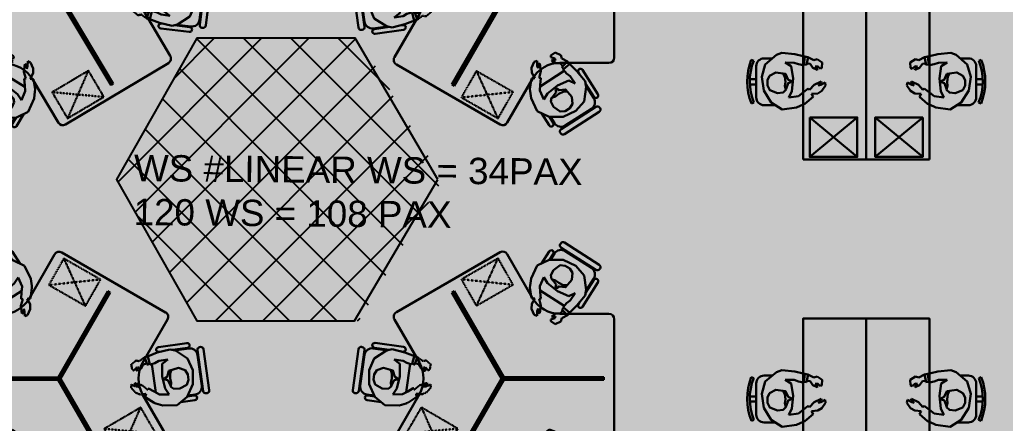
# Model space of a CAD drawing. Header units: millimetres. Extents: x 263321 to 4958806, y 33647 to 987811.
# Drawn here: x 2366604 to 2375963, y 461381 to 465209 of the extents above; entities that cross this region are included whole.
import ezdxf

# ---------------------------------------------------------------- set-up
doc = ezdxf.new("R2010")
doc.units = ezdxf.units.MM
doc.linetypes.add('( Hidden )', pattern=[0.375, 0.25, -0.125])
doc.linetypes.add('HIDDEN2', pattern=[0.1875, 0.125, -0.0625])
doc.layers.add('A-FURN-MODULAR', color=6, linetype='Continuous', lineweight=18)
doc.layers.add('FURNITURE', color=30, linetype='Continuous', lineweight=5)
for name, color, linetype in [('CEILING TOA', 7, 'Continuous'), ('FLOORING TOA', 7, 'Continuous'), ('TEXT', 250, 'Continuous')]:
    doc.layers.add(name, color=color, linetype=linetype)
doc.styles.add('ARIAL', font='arial.ttf')

# ---------------------------------------------------------------- blocks, each defined once
blk = doc.blocks.new('bhguyfjhg')
at = {"layer": 'FURNITURE', "color": 20, "lineweight": 30}
for p, q in [((565286.3927634083, -8857.067467354704), (564312.2166484593, -9419.744903425686)), ((565595.0205767842, -9291.432760747848), (565354.6973533315, -8875.356276155217)), ((566328.0798385033, -9441.385174828582), (565854.8008680973, -9441.385316229658)), ((564534.0848333421, -9903.838230272522), (564293.9278306314, -9488.049527065363)), ((566378.07982716, -10628.88517582603), (566378.0798498467, -9491.385175825795)), ((564534.0849014235, -10203.93300143839), (564293.9285041641, -10619.72114135441)), ((565286.3934241161, -11250.70321928104), (564312.2173316119, -10688.02574435156)), ((566328.0798385034, -10678.88517482858), (565847.5812302125, -10678.88531786762)), ((565587.8010069376, -10828.83799122041), (565354.6980271132, -11232.41439183312))]:
    blk.add_line(p, q, dxfattribs=at)
at = {"layer": 'FURNITURE', "color": 8, "lineweight": 30, "ltscale": 5}
for p, q in [((565794.3340782146, -8833.963720481377), (565710.9833741977, -8940.71568071004)), ((565789.0916747449, -8914.342355317902), (565830.0666913952, -8861.863334301626)), ((565798.4183410597, -8915.259681463242), (565842.6561140388, -8858.601863903692)), ((566219.5088604226, -9050.763026811415), (565909.956861933, -8809.068382995436)), ((565945.949446912, -8845.886662057601), (566177.9665163544, -9027.04292411264)), ((564154.1595935229, -9894.761467756238), (564082.9468590149, -9904.551017931895)), ((564085.9171167344, -9850.391671309713), (564220.0927579686, -9831.946667318698)), ((564158.0515718996, -9886.236170334741), (564092.0911316313, -9895.303692374378)), ((564059.7944113736, -10326.93457485083), (564006.3088563026, -9937.861270681955)), ((564020.0639778958, -9987.478288694983), (564060.1527571819, -10279.09859246318)), ((566151.0788405695, -11037.01936424687, -0.0001192698382354587), (566088.6222569079, -10916.8424278982, -0.0001192698382354587)), ((566075.4385936154, -11006.94832309941, -0.0001192698382354587), (566108.5869659255, -11070.73134797253, -0.0001192698382354587)), ((566080.1490297246, -10998.84647247964, -0.0001192698382354587), (566110.8525442973, -11057.92518124357, -0.0001192698382354587)), ((565777.1897953064, -11333.63783380506, -0.0001192698382354587), (566125.6706170123, -11152.53052439587, -0.0001192698382354587)), ((566077.2242934058, -11169.96628006082, -0.0001192698382354587), (565816.0290841891, -11305.71079920023, -0.0001192698382354587))]:
    blk.add_line(p, q, dxfattribs=at)
at = {"layer": 'FURNITURE', "color": 8, "lineweight": 30}
for p, q in [((565599.06797604, -9073.596423439682, 0.0001189693810021384), (565668.8766223612, -8955.973178422078, 0.0001189588864999509)), ((565668.8766223612, -8955.973178422078, 0.0001189588864999509), (565784.9037010226, -8913.930446318118, 0.000119027852585102)), ((565784.9037010226, -8913.930446318118, 0.000119027852585102), (565917.3859202209, -8926.960761687951, 0.0001191409678287516)), ((565917.3859202209, -8926.960761687951, 0.0001191409678287516), (566031.885223156, -8993.455141478451, 0.0001192698297847907)), ((565583.6911952232, -9139.014067171142, 0.0001191052269867234), (565599.06797604, -9073.596423439682, 0.0001189693810021384)), ((565720.1082359054, -9073.120126952184, 0.0001190657552378718), (565674.2096550384, -9153.36835896573, 0.0001190742949688228)), ((565750.0409158465, -9133.24545011972, 0.0001191235101609676), (565720.1082359054, -9073.120126952184, 0.0001190657552378718)), ((566031.885223156, -8993.455141478451, 0.0001192698297847907), (566103.8130381125, -9091.375802759081, 0.0001193823969872151)), ((565584.0901175102, -9258.841283875052, 0.0001190617309314971), (565579.3466798367, -9157.496996929636, 0.0001190008780992925)), ((565673.5781923131, -9209.196801740443, 0.0001191052269867234), (565674.2096550384, -9153.36835896573, 0.0001190742949688228)), ((565835.4622691395, -9216.082938817795, 0.0001192383579189748), (565750.0409158465, -9133.24545011972, 0.0001191235101609676)), ((566103.8130381125, -9091.375802759081, 0.0001193823969872151), (566109.9599696503, -9229.112749748863, 0.0001194648626006185)), ((565673.5781923131, -9209.196801740443, 0.0001191052269867234), (565672.8850351574, -9270.47972951876, 0.0001191391810883396)), ((565938.9416057488, -9274.96568413009, 0.0001193541351773598), (565835.4622691395, -9216.082938817795, 0.0001192383579189748)), ((566001.0668245398, -9250.522434128914, 0.000119389974302956), (565948.204756836, -9316.187214773614, 0.0001191299761103312)), ((566109.9599696503, -9229.112749748863, 0.0001194648626006185), (566093.9571810637, -9281.55066005257, 0.0001194816124978364)), ((565878.0987168606, -9368.884077463299, 0.0001191052269867234), (565911.2817547859, -9338.471530603012, 0.0001190742949688228)), ((565948.204756836, -9316.187214773614, 0.0001191299761103312), (565911.2817547859, -9338.471530603012, 0.0001190742949688228)), ((566093.9571810637, -9281.55066005257, 0.0001194816124978364), (566007.7268289878, -9369.580690925475, 0.0001194623318668275)), ((565845.2611200939, -9428.310883995378, 0.0001193656841583302), (565868.9584344294, -9405.16540080309, 0.0001193715719645834)), ((565868.9584344294, -9405.16540080309, 0.0001193715719645834), (565860.0650193113, -9396.717071923194, 0.000119359714043065)), ((565944.3313053707, -9420.597721591359, 0.0001191052269867234), (566007.7268289878, -9369.580690925475, 0.0001194623318668275)), ((564254.4373851736, -9803.202687622048, 0.0001189588864999509), (564159.7991956073, -9882.408037069486, 0.000119027852585102)), ((564391.2103741001, -9801.928179970477, 0.0001189693810021384), (564254.4373851736, -9803.202687622048, 0.0001189588864999509)), ((564455.4994197564, -9821.494275858626, 0.0001191052269867234), (564391.2103741001, -9801.928179970477, 0.0001189693810021384)), ((564473.6634783695, -9827.022429355653, 0.0001190008780992925), (564455.4994197564, -9821.494275858626, 0.0001189939394264079)), ((564558.9100082215, -9882.033281426877, 0.0001190617309314971), (564473.6634783695, -9827.022429355653, 0.0001190008780992925)), ((564159.7991956073, -9882.408037069486, 0.000119027852585102), (564104.5149262873, -10003.50707541453, 0.0001191409678287516)), ((564366.9472609108, -9962.434056112543, 0.0001191235101609676), (564329.9951046278, -9906.348782104673, 0.0001190657552378718)), ((564329.9951046278, -9906.348782104673, 0.0001190657552378718), (564422.4400507617, -9906.973603078397, 0.0001190742949688228)), ((564471.0304321754, -9934.472486725543, 0.0001191052269867234), (564422.4400507617, -9906.973603078397, 0.0001190742949688228)), ((564548.4556912993, -9912.264718723949, 0.0001190902564412213), (564558.9100082215, -9882.033281426877, 0.0001190617309314971)), ((564607.2338556813, -9907.721469577635, 0.000119090877838157), (564548.4556912993, -9912.264718723949, 0.0001190902564412213)), ((564650.6197320181, -9925.76891430677, 0.0001191121647901576), (564607.2338556813, -9907.721469577635, 0.000119090877838157)), ((564104.5149262873, -10003.50707541453, 0.0001191409678287516), (564104.4929703163, -10135.91399530275, 0.0001192698297847907)), ((564395.66373182, -10077.90795546072, 0.0001192383579189748), (564366.9472609108, -9962.434056112543, 0.0001191235101609676)), ((564471.0304321754, -9934.472486725543, 0.0001191052269867234), (564524.3681340162, -9964.65803403384, 0.0001191391810883396)), ((564524.3681340162, -9964.65803403384, 0.0001191391810883396), (564535.2170718724, -9951.986156633357, 0.0001191277791196616)), ((564535.2170718724, -9951.986156633357, 0.0001191277791196616), (564584.1062291276, -9993.301803559763, 0.0001191721838122223)), ((564584.1062291276, -9993.301803559763, 0.0001191721838122223), (564654.1811955066, -10015.06999904686, 0.0001191993818328628)), ((564657.3068512394, -10001.71579403011, 0.0001191866531496483), (564621.9627998543, -9981.119888857706, 0.0001191635759073315)), ((564621.9627998543, -9981.119888857706, 0.0001191635759073315), (564647.2581188225, -9983.303354696603, 0.0001191678712439525)), ((564647.2581188225, -9983.303354696603, 0.0001191678712439525), (564690.4722444741, -10000.75136040756, 0.0001191885600614028)), ((564691.064853017, -9972.382916420698, 0.0001191610015741856), (564650.6197320181, -9925.76891430677, 0.0001191121647901576)), ((564654.1811955066, -10015.06999904686, 0.0001191993818328628), (564657.3068512394, -10001.71579403011, 0.0001191866531496483)), ((564690.4722444741, -10000.75136040756, 0.0001191885600614028), (564691.064853017, -9972.382916420698, 0.0001191610015741856)), ((564394.5960007947, -10196.96260993113, 0.0001193541351773598), (564395.66373182, -10077.90795546072, 0.0001192383579189748)), ((564104.4929703163, -10135.91399530275, 0.0001192698297847907), (564153.0297574464, -10247.29732783115, 0.0001193823969872151)), ((564506.3682553268, -10191.5326144076, 0.0001191052269867234), (564463.4022571392, -10204.9475319339, 0.0001190742949688228)), ((564510.1899255277, -10191.22664748272, 0.0001193584704788542), (564505.6624188125, -10191.58912441926, 0.000119358434803375)), ((564511.6086839696, -10197.19355166075, 0.0001193643994417166), (564510.1899255277, -10191.22664748272, 0.0001193584704788542)), ((564539.4936643689, -10189.92106121941, 0.000119359714043065), (564511.6086839696, -10197.19355166075, 0.0001193643994417166)), ((564542.3311567543, -10201.85486741387, 0.0001193715719645834), (564539.4936643689, -10189.92106121941, 0.000119359714043065)), ((564574.2484804108, -10192.99142849259, 0.0001193656841583302), (564542.3311567543, -10201.85486741387, 0.0001193715719645834)), ((564595.3810729887, -10152.020192581, 0.0001193276224156245), (564574.2484804108, -10192.99142849259, 0.0001193656841583302)), ((564632.525568437, -10128.04102384369, 0.0001193074718447841), (564595.3810729887, -10152.020192581, 0.0001193276224156245)), ((564617.8682172295, -10161.79553523916, 0.0001193390655409118), (564639.3954040793, -10138.38388155843, 0.0001193181273587009)), ((564639.1072673945, -10163.67187043396, 0.0001193427139439836), (564617.8682172295, -10161.79553523916, 0.0001193390655409118)), ((564639.3954040793, -10138.38388155843, 0.0001193181273587009), (564632.525568437, -10128.04102384369, 0.0001193074718447841)), ((564665.0081773904, -10134.80504153483, 0.0001193168418202241), (564639.1072673945, -10163.67187043396, 0.0001193427139439836)), ((564645.059447612, -10228.45495713735, 0.0001194062741860698), (564689.1912265234, -10191.46275835787, 0.0001193740582990075)), ((564679.9427017089, -10141.965977791, 0.0001193250924952799), (564665.0081773904, -10134.80504153483, 0.0001193168418202241)), ((564689.1912265234, -10191.46275835787, 0.0001193740582990075), (564679.9427017089, -10141.965977791, 0.0001193250924952799)), ((564153.0297574464, -10247.29732783115, 0.0001193823969872151), (564269.0388918762, -10321.8032474767, 0.0001194648626006185)), ((564342.2526427731, -10238.40157892741, 0.000119389974302956), (564425.5857597594, -10225.67942375084, 0.0001191299761103312)), ((564425.5857597594, -10225.67942375084, 0.0001191299761103312), (564463.4022571392, -10204.9475319339, 0.0001190742949688228)), ((564517.8121703315, -10274.77979801828, 0.0001191052269867234), (564441.8531393467, -10303.96807382349, 0.0001194623318668275)), ((564517.8121703315, -10274.77979801828, 0.0001194404418050574), (564532.495388506, -10269.13757462217, 0.00011943621035886)), ((564532.495388506, -10269.13757462217, 0.00011943621035886), (564562.4818871296, -10260.10353488196, 0.0001194299908551776)), ((564562.4818871296, -10260.10353488196, 0.0001194299908551776), (564612.4061476308, -10223.62306506466, 0.0001193987699894318)), ((564612.4061476308, -10223.62306506466, 0.0001193987699894318), (564645.059447612, -10228.45495713735, 0.0001194062741860698)), ((564269.0388918762, -10321.8032474767, 0.0001194648626006185), (564322.4192222648, -10334.3078069319, 0.0001194816124978364)), ((564322.4192222648, -10334.3078069319, 0.0001194816124978364), (564441.8531393467, -10303.96807382349, 0.0001194623318668275)), ((565679.0996367864, -10630.41074434528, -8.12697233878827e-08), (565701.9131412206, -10613.53876122017, -1.088282106051542e-07)), ((565718.3061550672, -10655.60484054685, -1.019585408382122e-07), (565679.0996367864, -10630.41074434528, -8.12697233878827e-08)), ((565688.3770945452, -10668.30523504224, -7.044795192786623e-08), (565697.4718444486, -10658.03926993441, -8.317663514241635e-08)), ((565746.6273158155, -10712.92884952738, -9.764597256837671e-08), (565688.3770945452, -10668.30523504224, -7.044795192786623e-08)), ((565697.4718444486, -10658.03926993441, -8.317663514241635e-08), (565734.7013573424, -10674.99086714163, -1.062538774592536e-07)), ((565701.9131412206, -10613.53876122017, -1.088282106051542e-07), (565763.3268793667, -10619.62364187604, -1.576649946331285e-07)), ((565734.7013573424, -10674.99086714163, -1.062538774592536e-07), (565718.3061550672, -10655.60484054685, -1.019585408382122e-07)), ((565763.3268793667, -10619.62364187604, -1.576649946331285e-07), (565803.121911275, -10644.61163823796, -1.789519466337376e-07)), ((565803.121911275, -10644.61163823796, -1.789519466337376e-07), (565833.3692271353, -10695.21414414584, -1.795733435694481e-07)), ((565833.3692271353, -10695.21414414584, -1.795733435694481e-07), (565852.0063626678, -10669.2162649536, -2.080988532936149e-07)), ((565852.0063626678, -10669.2162649536, -2.080988532936149e-07), (565946.1555418218, -10707.0196611241, -2.689516854981869e-07)), ((565519.4703833506, -10799.02198812785, 1.364444012790659e-07), (565524.170767161, -10741.62910466269, 1.042285142168334e-07)), ((565524.170767161, -10741.62910466269, 1.042285142168334e-07), (565569.9155150739, -10720.58428258938, 5.526271048916602e-08)), ((565569.9155150739, -10720.58428258938, 5.526271048916602e-08), (565584.3882333875, -10728.63781903638, 4.701203543334536e-08)), ((565584.3882333875, -10728.63781903638, 4.701203543334536e-08), (565575.7883602302, -10766.45571335894, 7.288415919287626e-08)), ((565589.5895860471, -10782.70822244626, 6.923575612107936e-08), (565596.2633228379, -10751.61181527446, 4.829757391023323e-08)), ((565596.2633228379, -10751.61181527446, 4.829757391023323e-08), (565608.6743788804, -10751.24434368871, 3.76420599933402e-08)), ((565608.6743788804, -10751.24434368871, 3.76420599933402e-08), (565610.5594225723, -10795.41628824291, 5.77926308337527e-08)), ((565808.5943157473, -10728.96703201649, -1.420506651291497e-07), (565746.6273158155, -10712.92884952738, -9.764597256837671e-08)), ((565804.5182078191, -10745.14297939627, -1.306486964510754e-07), (565808.5943157473, -10728.96703201649, -1.420506651291497e-07)), ((565859.9701165736, -10771.24208894954, -1.646027980673305e-07), (565804.5182078191, -10745.14297939627, -1.306486964510754e-07)), ((565946.1555418218, -10707.0196611241, -2.689516854981869e-07), (565961.1611757795, -10718.65256514354, -2.758903583828283e-07)), ((565961.1611757795, -10718.65256514354, -1.646027980673305e-07), (566014.2714363845, -10759.82553829486, -3.004487826523612e-07)), ((566014.2714363845, -10759.82553829486, -3.004487826523612e-07), (566092.2439738502, -10872.20328640752, -3.109432848398087e-07)), ((565542.2780310326, -10822.88401628728, 1.289402046410555e-07), (565519.4703833506, -10799.02198812785, 1.364444012790659e-07)), ((565541.3416265838, -10884.70941245556, 1.601610703868776e-07), (565542.2780310326, -10822.88401628728, 1.289402046410555e-07)), ((565575.7883602302, -10766.45571335894, 7.288415919287626e-08), (565589.5895860471, -10782.70822244626, 6.923575612107936e-08)), ((565610.5594225723, -10795.41628824291, 5.77926308337527e-08), (565589.3246553488, -10836.33466189308, 9.585437353950669e-08)), ((565589.3246553488, -10836.33466189308, 9.585437353950669e-08), (565600.5282682213, -10867.50764951855, 1.017421797927314e-07)), ((565859.9701165736, -10771.24208894954, -1.646027980673305e-07), (565910.4865299832, -10795.01824810123, -1.95534815967888e-07)), ((565964.4013819133, -10870.11583267176, -2.040745469189431e-07), (565910.4865299832, -10795.01824810123, -1.95534815967888e-07)), ((565551.2905609224, -10914.40491176536, 1.663805740692904e-07), (565541.3416265838, -10884.70941245556, 1.601610703868776e-07)), ((565555.1674734696, -10929.64962002472, 1.706120202666892e-07), (565551.2905609224, -10914.40491176536, 1.663805740692904e-07)), ((565555.1674734696, -10929.64962002472, -1.646027980673305e-07), (565575.2234664283, -11008.51334412559, 1.925020820367598e-07)), ((565600.5282682213, -10867.50764951855, 1.017421797927314e-07), (565611.9084837541, -10862.92968187481, 8.988425827428176e-08)), ((565611.9084837541, -10862.92968187481, 8.988425827428176e-08), (565622.0812561172, -10889.89217344276, 9.456965692588652e-08)), ((565622.0812561172, -10889.89217344276, 9.456965692588652e-08), (565627.7713718422, -10887.60319899512, 8.8640694063515e-08)), ((565627.7713718422, -10887.60319899512, 8.8640694063515e-08), (565630.0910096144, -10891.5081941539, 8.860501858425316e-08)), ((565629.729378999, -10890.89940694626, -1.646027980673305e-07), (565643.6005769719, -10933.72027661628, -1.95534815967888e-07)), ((565648.5244339347, -10976.56481471634, -1.398536744595481e-07), (565643.6005769719, -10933.72027661628, -1.95534815967888e-07)), ((565689.8672232673, -10985.27080844762, 8.430539256902808e-08), (565786.4292174322, -10915.62217541342, -3.147186581591663e-08)), ((565786.4292174322, -10915.62217541342, -3.147186581591663e-08), (565897.2745448138, -10872.35358946654, -1.463196238230749e-07)), ((565897.2745448138, -10872.35358946654, -1.463196238230749e-07), (565964.4013819133, -10870.11583267176, -2.040745469189431e-07)), ((566092.2439738502, -10872.20328640752, -3.109432848398087e-07), (566082.2641673293, -10995.20848047337, -2.419771996887211e-07)), ((565619.4547347074, -11123.52879900485, 2.117827130456696e-07), (565575.2234664283, -11008.51334412559, 1.925020820367598e-07)), ((565686.28092175, -11051.93529465934, 1.201445181652799e-07), (565648.5244339347, -10976.56481471634, -1.398536744595481e-07)), ((566082.2641673293, -10995.20848047337, -2.419771996887211e-07), (566015.3539758346, -11110.29259665171, -1.288619560391591e-07)), ((565660.4990959838, -11159.87689506193, 1.950328158277622e-07), (565619.4547347074, -11123.52879900485, 2.117827130456696e-07)), ((566015.3539758346, -11110.29259665171, -1.288619560391591e-07), (565907.2890067487, -11186.80112802424)), ((565788.3325533571, -11211.52821168979, 1.125672024244185e-07), (565660.4990959838, -11159.87689506193, 1.950328158277622e-07)), ((565907.2890067487, -11186.80112802424), (565788.3325533571, -11211.52821168979, 1.125672024244185e-07))]:
    blk.add_line(p, q, dxfattribs=at)
at = {"layer": 'FURNITURE', "color": 20, "linetype": 'HIDDEN2', "lineweight": 30, "ltscale": 0.3}
for p, q in [((565334.5530461194, -8995.599057189189), (565130.7478288788, -9445.499840754317)), ((564987.2325372685, -9194.01393614919), (565477.8054496372, -9246.62619154714)), ((564753.5681175195, -9328.977054661606), (564554.010007439, -9780.20470504323)), ((564408.1491873708, -9530.684175894596), (564899.6949671498, -9578.954539564205)), ((566340.1988553918, -10182.76693509123), (566049.2034127425, -10581.17590374779)), ((566338.2249377184, -10582.76206469978), (566050.6485803492, -10181.17886379175))]:
    blk.add_line(p, q, dxfattribs=at)
at = {"layer": 'FURNITURE', "color": 8, "linetype": '( Hidden )', "lineweight": 30, "ltscale": 2}
for p, q in [((565579.3466798367, -9157.496996929636, 0.0001190008780992925), (565583.6911952232, -9139.014067171142, 0.0001189939394264079)), ((565582.0268917663, -9313.529677006649, 0.000119090877838157), (565615.4819575934, -9264.98822779581, 0.0001190902564412213)), ((565615.4819575934, -9264.98822779581, 0.0001190902564412213), (565584.0901175102, -9258.841283875052, 0.0001190617309314971)), ((565575.8374885498, -9360.11010008934, 0.0001191121647901576), (565582.0268917663, -9313.529677006649, 0.000119090877838157)), ((565667.643572163, -9336.522386990255, 0.0001191721838122223), (565651.2643779332, -9408.049145928118, 0.0001191993818328628)), ((565672.8850351574, -9270.47972951876, 0.0001191391810883396), (565656.4781832662, -9273.49488133681, 0.0001191277791196616)), ((565656.4781832662, -9273.49488133681, 0.0001191277791196616), (565667.643572163, -9336.522386990255, 0.0001191721838122223)), ((565595.8259872966, -9418.497880690498, 0.0001191610015741856), (565575.8374885498, -9360.11010008934, 0.0001191121647901576)), ((565620.6530172317, -9432.236089588841, 0.0001191885600614028), (565595.8259872966, -9418.497880690498, 0.0001191610015741856)), ((565627.2744599702, -9386.105296671623, 0.0001191678712439525), (565620.6530172317, -9432.236089588841, 0.0001191885600614028)), ((565638.0933472045, -9363.13635320915, 0.0001191635759073315), (565627.2744599702, -9386.105296671623, 0.0001191678712439525)), ((565638.1472556742, -9404.043447606731, 0.0001191866531496483), (565638.0933472045, -9363.13635320915, 0.0001191635759073315)), ((565651.2643779332, -9408.049145928118, 0.0001191993818328628), (565638.1472556742, -9404.043447606731, 0.0001191866531496483)), ((565759.825518237, -9446.074104091385, 0.0001193074718447841), (565799.2187689663, -9426.002086943015, 0.0001193276224156245)), ((565765.3176786331, -9457.209880743409, 0.0001193181273587009), (565759.825518237, -9446.074104091385, 0.0001193074718447841)), ((565796.3750088636, -9450.356593891047, 0.0001193390655409118), (565765.3176786331, -9457.209880743409, 0.0001193181273587009)), ((565787.3281833029, -9469.66391977924, 0.0001193427139439836), (565796.3750088636, -9450.356593891047, 0.0001193390655409118)), ((565799.2187689663, -9426.002086943015, 0.0001193276224156245), (565845.2611200939, -9428.310883995378, 0.0001193656841583302)), ((565909.2017729692, -9451.84979754989, 0.0001194299908551776), (565852.5792297643, -9476.692182010273, 0.0001193987699894318)), ((565860.0650193113, -9396.717071923194, 0.000119359714043065), (565880.3610789251, -9376.2590365028, 0.0001193643994417166)), ((565932.0766689902, -9430.459540287033, 0.00011943621035886), (565909.2017729692, -9451.84979754989, 0.0001194299908551776)), ((565944.3313053707, -9420.597721591359, 0.0001194404418050574), (565932.0766689902, -9430.459540287033, 0.00011943621035886)), ((565748.0464576615, -9494.069339293987, 0.0001193250924952799), (565749.3568289779, -9477.558677535504, 0.0001193168418202241)), ((565786.1989232315, -9526.930499782786, 0.0001193740582990075), (565748.0464576615, -9494.069339293987, 0.0001193250924952799)), ((565749.3568289779, -9477.558677535504, 0.0001193168418202241), (565787.3281833029, -9469.66391977924, 0.0001193427139439836)), ((565840.3541446833, -9507.353761803592, 0.0001194062741860698), (565786.1989232315, -9526.930499782786, 0.0001193740582990075)), ((565852.5792297643, -9476.692182010273, 0.0001193987699894318), (565840.3541446833, -9507.353761803592, 0.0001194062741860698))]:
    blk.add_line(p, q, dxfattribs=at)
at = {"layer": 'FURNITURE', "color": 18, "lineweight": 30, "ltscale": 5, "true_color": 0x000000}
for p, q in [((564860.1422285568, -9218.749048974132), (564838.4938704468, -9231.252991998103)), ((564838.4969746066, -10876.519079427), (564860.1453322179, -10889.02302331454))]:
    blk.add_line(p, q, dxfattribs=at)
at = {"layer": 'FURNITURE', "color": 20, "lineweight": 30, "ltscale": 5}
for p, q in [((565313.6445615246, -10053.88543899986), (564838.4938918189, -9231.252979653655)), ((565328.079838628, -10053.88543572486), (564849.3180708739, -9225.001008141786)), ((565335.2951942637, -10041.3854340883), (564860.1422499287, -9218.749036629684)), ((565313.6445615246, -10053.88543899986), (564838.4969746064, -10876.519079427)), ((565328.079838628, -10053.8854357251), (564849.3211534119, -10882.77105137077)), ((565335.2951999353, -10066.3854340883), (564860.1453322178, -10889.02302331431)), ((566278.079838628, -10053.88519751513), (565328.079838628, -10053.8854357251)), ((566278.079838877, -10041.38519751537), (565335.2951942637, -10041.3854340883)), ((566278.0798383785, -10066.38519751537), (565335.2951999353, -10066.3854340883)), ((566278.0798383786, -10066.38519751537), (566278.079838877, -10041.38519751537))]:
    blk.add_line(p, q, dxfattribs=at)
at = {"layer": 'FURNITURE', "color": 8, "linetype": '( Hidden )', "lineweight": 30, "ltscale": 3}
for p, q in [((565875.9143765848, -9372.03486092831, 0.0001193584704788542), (565878.5021496648, -9368.302149170078, 0.000119358434803375)), ((565880.3610789251, -9376.2590365028, 0.0001193643994417166), (565875.9143765848, -9372.03486092831, 0.0001193584704788542))]:
    blk.add_line(p, q, dxfattribs=at)
at = {"layer": 'FURNITURE', "color": 8, "lineweight": 30, "ltscale": 5}
for points in [[(566254.813949666, -9005.54580246727), (565945.2619511763, -8763.851158651523, 0.4142135623734148), (565910.8308402188, -8768.089559267275), (565905.7184613175, -8774.637272038031, 0.4142135623732336), (565909.956861933, -8809.068382995436), (566219.5088604226, -9050.763026811415, 0.4142135623732016), (566253.9399713802, -9046.52462619543), (566259.0523502817, -9039.976913424442, 0.4142135623732338)], [(564002.9612622849, -10334.74737643055), (563949.4757072137, -9945.674072261434, -0.4142135623734148), (563970.4366675874, -9918.031648674281), (563978.6664327151, -9916.900310308672, -0.4142135623732336), (564006.3088563026, -9937.861270681955), (564059.7944113736, -10326.93457485083, -0.4142135623732016), (564038.8334510003, -10354.57699843799), (564030.6036858719, -10355.70833680383, -0.4142135623732338)]]:
    blk.add_lwpolyline(points, format="xyb", close=True, dxfattribs=at)
for points in [[(565789.0916747451, -8914.342355318135), (565830.0666913952, -8861.863334301626, 0.3921185463736171), (565827.2531375978, -8828.634615636896, 0.3921185463370167), (565794.3340782159, -8833.963720479514), (565710.9833741982, -8940.71568071004)], [(566107.6511925154, -9236.6781467197), (566190.6817182016, -9130.336256986018, 0.414213562373095), (566177.9665163549, -9027.042924113339), (565945.9494469115, -8845.886662057368, 0.4142135623730453), (565842.6561140385, -8858.601863903925), (565798.4183410596, -8915.259681463009)], [(566038.2738976979, -9338.39608670096), (566022.8616698668, -9358.13539846614, 0.3921185463678619), (566025.6752236674, -9391.364117126912, 0.3921185463613376), (566058.5942830474, -9386.035012287088), (566226.303428242, -9171.240425860276, 0.3921185463597824), (566223.4898744442, -9138.011707194615, 0.3921185463701143), (566190.5708150611, -9143.340812039562), (566101.2071814166, -9257.793871281203)], [(564276.7402550215, -10323.60732310987), (564143.0800279446, -10341.98147358373, -0.414213562373095), (564060.1527571823, -10279.09859246388), (564020.0639778958, -9987.478288694518, -0.4142135623730453), (564082.9468590153, -9904.551017931662), (564154.1595935229, -9894.761467756238)], [(564158.0515718996, -9886.236170334974), (564092.0911316313, -9895.303692374378, -0.3921185463736171), (564064.7726220968, -9876.178764508106, -0.3921185463370167), (564085.9171167323, -9850.391671309713), (564220.0927579682, -9831.94666731893)], [(564399.5437206372, -10314.71591248596), (564424.353895626, -10311.30528017972, -0.3921185463678619), (564451.6724051556, -10330.43020804645, -0.3921185463613376), (564430.5279105232, -10356.21730124415), (564160.5544008497, -10393.33031533333, -0.3921185463597824), (564133.2358913145, -10374.20538746659, -0.3921185463701143), (564154.3803859525, -10348.41829426866), (564298.2354737851, -10328.6426655117)]]:
    blk.add_lwpolyline(points, format="xyb", dxfattribs=at)
at = {"layer": 'FURNITURE', "color": 8, "lineweight": 30}
for points in [[(565927.999409528, -9169.31365380506), (565896.402416934, -9163.592826620443), (565856.05481044, -9140.211291183252), (565828.8719926751, -9112.670789320255), (565791.9370910013, -9096.465647538891), (565789.5258696475, -9060.2931577384), (565818.4208902363, -9013.680151910754), (565883.9613236364, -8973.86288240971), (565933.4389705556, -8982.983927237568), (565973.1883902185, -9014.019696499454), (565993.7007345252, -9057.086618601577), (565982.3752509444, -9122.019756074063), (565914.4147886982, -9186.998683953425), (565855.5429876205, -9173.199142241152), (565829.8254977764, -9186.506774757756), (565822.2990291949, -9178.825493574608), (565830.6526129233, -9151.960375482682), (565800.4613922324, -9104.023666399764)], [(565938.9416057488, -9274.96568413009), (566001.0668245398, -9250.522434128914)], [(565868.9584344294, -9405.16540080309), (565910.1357282063, -9454.428006693488)], [(565877.7822529541, -9377.19123607548), (565930.3202731679, -9429.636546636699)], [(564308.7385828099, -10134.4279239804), (564319.664406458, -10104.2331532035), (564319.7153360491, -10057.60030045593), (564309.5569255408, -10020.26142633683), (564314.0987264632, -9980.184430114925), (564284.0327188382, -9959.928611388663), (564229.2127169514, -9961.497662136564), (564161.8603067903, -9998.166670935228), (564144.8923712133, -10045.53037186409), (564151.7603204504, -10095.49102248484), (564178.694807933, -10134.8616896423), (564240.5297847609, -10157.6874330258), (564330.8544012906, -10131.56561942422), (564348.4960461286, -10073.72887780564), (564372.9216928368, -10058.17670271825), (564370.06077081, -10047.81017315993), (564342.6349689605, -10041.53782717953), (564316.3518154757, -9991.35183583363)], [(564394.5960007947, -10196.96260993113), (564342.2526427731, -10238.40157892741)], [(564513.7101776949, -10195.43200019863), (564532.6660795338, -10267.20544900349)], [(564542.3311567543, -10201.85486741387), (564564.2420232982, -10262.20623681997)]]:
    blk.add_lwpolyline(points, dxfattribs=at)
at = {"layer": 'FURNITURE', "color": 20, "linetype": 'HIDDEN2', "lineweight": 30, "ltscale": 0.3}
for points in [[(565334.5530461194, -8995.599057189189), (565477.8054496372, -9246.62619154714), (565130.7478288788, -9445.499840754317), (564987.2325372685, -9194.01393614919)], [(564408.1491873708, -9530.684175894596), (564554.010007439, -9780.20470504323), (564899.6949671498, -9578.954539564205), (564753.5681175195, -9328.977054661606)], [(566338.2249377184, -10582.76206469978), (566049.2034127425, -10581.17590374779), (566050.6485803492, -10181.17886379175), (566340.1988553918, -10182.76693509123)]]:
    blk.add_lwpolyline(points, close=True, dxfattribs=at)
at = {"layer": 'FURNITURE', "color": 8, "lineweight": 30, "ltscale": 5}
for points in [[(565673.7551338925, -9193.55316601484), (565887.3969048769, -9360.362206156831)], [(564457.4149668531, -9926.767050262075), (564494.3287931667, -10195.2915958988)]]:
    blk.add_lwpolyline(points, dxfattribs=at)
at = {"layer": 'FURNITURE', "color": 8, "lineweight": 30, "ltscale": 5, "elevation": -0.0001192698297847907}
blk.add_lwpolyline([(565874.1252735198, -10777.90438426426), (565633.6162144074, -10902.89820278017)], dxfattribs=at)
at = {"layer": 'FURNITURE', "color": 8, "lineweight": 30}
for points, elevation in [([(565600.5282682213, -10867.50764951855), (565538.6084689872, -10884.48741172766)], -0.0001192698297847904), ([(565622.3051100604, -10887.15918444842), (565552.769058733, -10913.14940825803)], -0.0001192698297847907), ([(565790.5106665659, -11019.226374869), (565808.8454865667, -10992.86480852333), (565846.8803086292, -10965.88374368427), (565883.2267540768, -10952.60516213882), (565913.3159863373, -10925.74568180554), (565947.2188110893, -10938.58552139183), (565977.6072231971, -10984.23898716061), (565986.5850509079, -11060.39909463399), (565957.7265147041, -11101.61093627638), (565912.9783739985, -11124.86688692588), (565865.2820400357, -11125.62568523479), (565810.9287792176, -11088.3389321079), (565780.070870194, -10999.52071917942), (565817.0888683454, -10951.70875282702), (565815.6728545235, -10922.78683601762), (565825.7873096803, -10919.13339834753), (565846.7508419474, -10937.89632045641), (565902.898954111, -10930.35792639758)], -0.0001192698297847904), ([(565689.8672232673, -10985.27080844762), (565686.28092175, -11051.93529465934)], -0.0001192698297847906)]:
    blk.add_lwpolyline(points, dxfattribs=dict(at, elevation=elevation))
at = {"layer": 'FURNITURE', "color": 8, "lineweight": 30, "ltscale": 5, "elevation": -0.0001192698297847907}
for points in [[(566080.1490297244, -10998.84647247987), (566110.8525442973, -11057.92518124357, 0.3921185463736171), (566142.2450634381, -11069.17567328108, 0.3921185463370167), (566151.0788405704, -11037.01936424873), (566088.6222569079, -10916.84242789866)], [(565590.8923760261, -11049.2575243169), (565579.3436421757, -11027.03582451353, 0.3921185463678619), (565547.9511230374, -11015.78533248045, 0.3921185463613376), (565539.1173459032, -11047.94164151), (565664.7856336653, -11289.74849251122, 0.3921185463597824), (565696.1781528068, -11300.99898454873, 0.3921185463701143), (565705.0119299374, -11268.84267551475), (565638.049720958, -11139.99616079056)], [(565654.5774853652, -11154.63283071551), (565716.7941521001, -11274.34812668175, 0.414213562373095), (565816.0290841883, -11305.71079920046), (566077.2242934064, -11169.96628006035, 0.4142135623730453), (566108.5869659253, -11070.73134797206), (566075.4385936155, -11006.94832309918)]]:
    blk.add_lwpolyline(points, format="xyb", dxfattribs=at)
blk.add_lwpolyline([(565803.6447039482, -11384.54151257826), (566152.125525654, -11203.43420316861, 0.4142135623734148), (566162.5797498268, -11170.3558924729), (566158.748927708, -11162.98474856885, 0.4142135623732336), (566125.6706170123, -11152.53052439587), (565777.1897953064, -11333.63783380506, 0.4142135623732016), (565766.7355711338, -11366.71614450123), (565770.5663932525, -11374.08728840551, 0.4142135623732338)], format="xyb", close=True, dxfattribs=at)
at = {"layer": 'FURNITURE', "color": 20, "lineweight": 30}
for centre, start, end in [((565311.400649456, -8900.364183574915), 30.0104635631039, 120.0104352842671), ((564337.2245345069, -9463.041619645664), 120.0104352842671, 210.0104635631039), ((566328.0798498467, -9491.385174828582), 359.9999988527417, 90.00001300003778), ((564337.2252193865, -10644.72902912903), 149.9895624265566, 239.989562433347), ((566328.07982716, -10628.88517482881), 270.0000130000378, 359.9999988527417), ((565311.4013118908, -11207.40650405851), 239.989562433347, 329.9895624265566)]:
    blk.add_arc(centre, 50, start, end, dxfattribs=at)
at = {"layer": 'FURNITURE', "color": 8, "lineweight": 30}
for centre, start, end in [((565854.8008000375, -9141.385316229891), 210.0104635631039, 270.0000130000378), ((564274.3046100888, -10053.88567479094), 329.9895624265566, 30.0104635631039), ((565847.5812982725, -10978.88531786785), 90.00001300003778, 149.9895624265566)]:
    blk.add_arc(centre, 300, start, end, dxfattribs=at)
blk = doc.blocks.new('f')
at = {"layer": 'FURNITURE', "color": 20, "lineweight": 30}
for p, q in [((1771584.128774719, 166310.3871190767, 0.0004446325648422825), (1770984.128774719, 166310.3871190767, 0.0004446325648422825)), ((1771584.12877472, 166310.3871190767, 0.0004446325648422825), (1772184.12877472, 166310.3871190767, 0.0004446325648422825)), ((1771048.035020505, 165210.3871190767, 0.0004446325648422825), (1771498.035020505, 164835.3871190767, 0.0004446325648422825)), ((1771048.035020505, 164835.3871190767, 0.0004446325648422825), (1771498.035020505, 165210.3871190767, 0.0004446325648422825)), ((1772120.222528934, 165210.3871190767, 0.0004446325648422825), (1771670.222528934, 164835.3871190767, 0.0004446325648422825)), ((1772120.222528934, 164835.3871190767, 0.0004446325648422825), (1771670.222528934, 165210.3871190767, 0.0004446325648422825))]:
    blk.add_line(p, q, dxfattribs=at)
at = {"layer": 'FURNITURE', "color": 8, "lineweight": 30}
for p, q in [((1770614.141276932, 165769.6541057127, 0.0004448443387324873), (1770691.620085383, 165769.6542521259, 0.0004448406551454181)), ((1770625.443062949, 165713.058560997, 0.0004447885721739961), (1770730.530670632, 165802.9312323146, 0.0004448712787489753)), ((1770730.530670632, 165802.9312323146, 0.0004448712787489753), (1770781.86022651, 165822.6465019064, 0.0004448880775887944)), ((1770781.86022651, 165822.6465019064, 0.0004448880775887944), (1770904.671094234, 165808.8146476634, 0.0004448687406204706)), ((1770984.129010917, 165790.188784987, 0.0004445105922926659), (1770904.671094234, 165808.8146476634, 0.0004448687406204706)), ((1770984.129010917, 165790.188784987, 0.0004448467865967222), (1770999.488579242, 165786.5883229771, 0.0004448425427863902)), ((1770999.488579242, 165786.5883229771, 0.0004448425427863902), (1771030.516421336, 165781.7080452137, 0.0004448363051095402)), ((1771030.516421336, 165781.7080452137, 0.0004448363051095402), (1771085.102783628, 165752.2808299786, 0.0004448049930175402)), ((1771085.102783628, 165752.2808299786, 0.0004448049930175402), (1771116.886404774, 165761.5416813523, 0.0004448125191411726)), ((1771116.886404774, 165761.5416813523, 0.0004448125191411726), (1771165.787381594, 165730.8148504093, 0.0004447802091204395)), ((1772051.371144665, 165761.5416813523, 0.0004448125191411726), (1772002.470167845, 165730.8148504093, 0.0004447802091204395)), ((1772083.154765811, 165752.2808299786, 0.0004448049930175402), (1772051.371144665, 165761.5416813523, 0.0004448125191411726)), ((1772137.741128103, 165781.7080452137, 0.0004448363051095402), (1772083.154765811, 165752.2808299786, 0.0004448049930175402)), ((1772168.768970197, 165786.5883229771, 0.0004448425427863902), (1772137.741128103, 165781.7080452137, 0.0004448363051095402)), ((1772184.128538522, 165790.1887849867, 0.0004448467865967222), (1772168.768970197, 165786.5883229771, 0.0004448425427863902)), ((1772184.128538522, 165790.1887849867, 0.0004445105922926659), (1772263.586455205, 165808.8146476632, 0.0004448687406204706)), ((1772386.397322929, 165822.6465019062, 0.0004448880775887944), (1772263.586455205, 165808.8146476632, 0.0004448687406204706)), ((1772437.726878807, 165802.9312323146, 0.0004448712787489753), (1772386.397322929, 165822.6465019062, 0.0004448880775887944)), ((1772542.814486491, 165713.058560997, 0.0004447885721739961), (1772437.726878807, 165802.9312323146, 0.0004448712787489753)), ((1772554.116272507, 165769.6541057127, 0.0004448443387324873), (1772476.637464056, 165769.6542521259, 0.0004448406551454181)), ((1770540.144551757, 165399.666844123, 0.0004444868018776654), (1770540.143992416, 165695.6565415261, 0.0004447756458183878)), ((1770592.431422432, 165595.7611076625, 0.0004446756760542281), (1770625.443062949, 165713.058560997, 0.0004447885721739961)), ((1770814.665741082, 165730.0651834959, 0.0004447961716303828), (1770899.201339936, 165728.8068898674, 0.0004445354137323286)), ((1770872.332927455, 165696.0417294025, 0.0004447602277841421), (1770889.655027496, 165577.8975156432, 0.0004446441122287447)), ((1770899.201339936, 165728.8068898674, 0.0004445354137323286), (1770939.606659776, 165713.3733570126, 0.0004444795698925142)), ((1770984.129010917, 165705.9131576242, 0.0004445105922926659), (1770939.606659776, 165713.3733570126, 0.0004444795698925142)), ((1770987.967928117, 165706.1311432282, 0.0004447645757532326), (1770983.419988999, 165705.8728971647, 0.0004447645399735109)), ((1770988.562577943, 165712.253509091, 0.0004447705220403126), (1770987.967928117, 165706.1311432282, 0.0004447645757532326)), ((1771017.261794993, 165708.836428999, 0.0004447658229510936), (1770988.562577943, 165712.253509091, 0.0004447705220403126)), ((1771018.451070598, 165721.0811552296, 0.000444777715521035), (1771017.261794993, 165708.836428999, 0.0004447658229510936)), ((1771051.374035687, 165716.6341067476, 0.0004447718105108223), (1771018.451070598, 165721.0811552296, 0.000444777715521035)), ((1771077.967015263, 165678.8124210679, 0.0004447336375530643), (1771051.374035687, 165716.6341067476, 0.0004447718105108223)), ((1771118.148182271, 165660.0606800327, 0.0004447134281029758), (1771077.967015263, 165678.8124210679, 0.0004447336375530643)), ((1771119.820928688, 165696.3616644819, 0.00044474877317833), (1771098.974563383, 165691.5964178848, 0.0004447451141147548)), ((1771098.974563383, 165691.5964178848, 0.0004447451141147548), (1771123.561205914, 165671.2754378733, 0.0004447241147519236)), ((1771123.561205914, 165671.2754378733, 0.0004447241147519236), (1771118.148182271, 165660.0606800327, 0.0004447134281029758)), ((1771149.498306864, 165671.2179343128, 0.0004447228254571493), (1771119.820928688, 165696.3616644819, 0.00044474877317833)), ((1771163.358832078, 165680.3727313271, 0.0004447311002403828), (1771149.498306864, 165671.2179343128, 0.0004447228254571493)), ((1771165.787381594, 165730.8148504093, 0.0004447802091204395), (1771163.358832078, 165680.3727313271, 0.0004447311002403828)), ((1772002.470167845, 165730.8148504093, 0.0004447802091204395), (1772004.898717361, 165680.3727313271, 0.0004447311002403828)), ((1772004.898717361, 165680.3727313271, 0.0004447311002403828), (1772018.759242575, 165671.2179343128, 0.0004447228254571493)), ((1772018.759242575, 165671.2179343128, 0.0004447228254571493), (1772048.436620751, 165696.3616644819, 0.00044474877317833)), ((1772069.282986057, 165691.5964178848, 0.0004447451141147548), (1772044.696343525, 165671.2754378733, 0.0004447241147519236)), ((1772044.696343525, 165671.2754378733, 0.0004447241147519236), (1772050.109367168, 165660.0606800327, 0.0004447134281029758)), ((1772048.436620751, 165696.3616644819, 0.00044474877317833), (1772069.282986057, 165691.5964178848, 0.0004447451141147548)), ((1772050.109367168, 165660.0606800327, 0.0004447134281029758), (1772090.290534176, 165678.8124210679, 0.0004447336375530643)), ((1772090.290534176, 165678.8124210679, 0.0004447336375530643), (1772116.883513752, 165716.6341067476, 0.0004447718105108223)), ((1772116.883513752, 165716.6341067476, 0.0004447718105108223), (1772149.806478841, 165721.0811552296, 0.000444777715521035)), ((1772149.806478841, 165721.0811552296, 0.000444777715521035), (1772150.995754446, 165708.8364289987, 0.0004447658229510936)), ((1772150.995754446, 165708.8364289987, 0.0004447658229510936), (1772179.694971496, 165712.2535090907, 0.0004447705220403126)), ((1772179.694971496, 165712.2535090907, 0.0004447705220403126), (1772180.289621322, 165706.1311432282, 0.0004447645757532326)), ((1772180.289621322, 165706.1311432282, 0.0004447645757532326), (1772184.83756044, 165705.8728971647, 0.0004447645399735109)), ((1772184.128538522, 165705.9131576242, 0.0004445105922926659), (1772228.650889663, 165713.3733570126, 0.0004444795698925142)), ((1772269.056209503, 165728.8068898674, 0.0004445354137323286), (1772228.650889663, 165713.3733570126, 0.0004444795698925142)), ((1772353.591808357, 165730.0651834959, 0.0004447961716303828), (1772269.056209503, 165728.8068898674, 0.0004445354137323286)), ((1772295.924621984, 165696.0417294025, 0.0004447602277841421), (1772278.602521943, 165577.8975156432, 0.0004446441122287447)), ((1772575.826127007, 165595.7611076622, 0.0004446756760542281), (1772542.814486491, 165713.058560997, 0.0004447885721739961)), ((1772628.112997682, 165399.666844123, 0.0004444868018776654), (1772628.113557023, 165695.6565415261, 0.0004447756458183878)), ((1770610.538199269, 165464.207542117, 0.0004445464375681575), (1770592.431422432, 165595.7611076625, 0.0004446756760542281)), ((1770889.655027496, 165577.8975156432, 0.0004446441122287447), (1770876.895126504, 165459.2429485389, 0.0004445289288896921)), ((1772278.602521943, 165577.8975156432, 0.0004446441122287447), (1772291.362422935, 165459.2429485389, 0.0004445289288896921)), ((1772557.71935017, 165464.207542117, 0.0004445464375681575), (1772575.826127007, 165595.7611076622, 0.0004446756760542281)), ((1770984.129010917, 165445.6772842805, 0.0004445105922926659), (1771033.001232565, 165482.9541668457, 0.000444544645606954)), ((1771033.001232565, 165482.9541668457, 0.000444544645606954), (1771045.511299358, 165471.8454874093, 0.0004445332103221308)), ((1771045.511299358, 165471.8454874093, 0.0004445332103221308), (1771088.443327924, 165519.5733789508, 0.0004445777447636167)), ((1771088.443327924, 165519.5733789508, 0.0004445777447636167), (1771155.095016908, 165550.7730482039, 0.0004446050222559018)), ((1771160.024599282, 165537.9315292756, 0.0004445922563799296), (1771127.720654616, 165512.6403862576, 0.0004445691117067352)), ((1771127.720654616, 165512.6403862576, 0.0004445691117067352), (1771152.555288379, 165518.2648214761, 0.0004445734195941764)), ((1771152.555288379, 165518.2648214761, 0.0004445734195941764), (1771193.108723139, 165541.5032255177, 0.0004445941688636121)), ((1771155.095016908, 165550.7730482039, 0.0004446050222559018), (1771160.024599282, 165537.9315292756, 0.0004445922563799296)), ((1771197.572264564, 165513.3979140327, 0.0004445665298514799), (1771163.753724571, 165461.5590339394, 0.0004445175503681139)), ((1771193.108723139, 165541.5032255177, 0.0004445941688636121), (1771197.572264564, 165513.3979140327, 0.0004445665298514799)), ((1771975.1488263, 165541.5032255177, 0.0004445941688636121), (1771970.685284875, 165513.3979140327, 0.0004445665298514799)), ((1771970.685284875, 165513.3979140327, 0.0004445665298514799), (1772004.503824868, 165461.5590339394, 0.0004445175503681139)), ((1772015.70226106, 165518.2648214758, 0.0004445734195941764), (1771975.1488263, 165541.5032255177, 0.0004445941688636121)), ((1772013.162532531, 165550.7730482039, 0.0004446050222559018), (1772008.232950157, 165537.9315292756, 0.0004445922563799296)), ((1772008.232950157, 165537.9315292756, 0.0004445922563799296), (1772040.536894823, 165512.6403862573, 0.0004445691117067352)), ((1772079.814221515, 165519.5733789508, 0.0004445777447636167), (1772013.162532531, 165550.7730482039, 0.0004446050222559018)), ((1772040.536894823, 165512.6403862573, 0.0004445691117067352), (1772015.70226106, 165518.2648214758, 0.0004445734195941764)), ((1772122.746250081, 165471.8454874093, 0.0004445332103221308), (1772079.814221515, 165519.5733789508, 0.0004445777447636167)), ((1772135.256316874, 165482.9541668457, 0.000444544645606954), (1772122.746250081, 165471.8454874093, 0.0004445332103221308)), ((1772184.128538522, 165445.6772842805, 0.0004445105922926659), (1772135.256316874, 165482.9541668457, 0.000444544645606954)), ((1770682.007878029, 165351.4373066183, 0.0004444329918058075), (1770610.538199269, 165464.207542117, 0.0004445464375681575)), ((1770876.895126504, 165459.2429485389, 0.0004445289288896921), (1770847.840763711, 165398.4707146722, 0.0004444710052087745)), ((1770847.840763711, 165398.4707146722, 0.0004444710052087745), (1770939.606659776, 165411.7182294419, 0.0004444795698925142)), ((1770984.129010917, 165445.6772842805, 0.0004445105922926659), (1770939.606659776, 165411.7182294419, 0.0004444795698925142)), ((1771078.606672259, 165405.5779985883, 0.0004444669691435203), (1771001.421345063, 165339.2769400454, 0.0004444059385015143)), ((1771123.111517273, 165437.7015818718, 0.0004444962012164001), (1771064.090297962, 165434.187365144, 0.0004444955780037647)), ((1771064.090297962, 165434.187365144, 0.0004444955780037647), (1771078.606672259, 165405.5779985883, 0.0004444669691435203)), ((1771163.753724571, 165461.5590339394, 0.0004445175503681139), (1771123.111517273, 165437.7015818718, 0.0004444962012164001)), ((1772004.503824868, 165461.5590339394, 0.0004445175503681139), (1772045.146032166, 165437.7015818718, 0.0004444962012164001)), ((1772045.146032166, 165437.7015818718, 0.0004444962012164001), (1772104.167251477, 165434.187365144, 0.0004444955780037647)), ((1772104.167251477, 165434.187365144, 0.0004444955780037647), (1772089.65087718, 165405.5779985883, 0.0004444669691435203)), ((1772089.65087718, 165405.5779985883, 0.0004444669691435203), (1772166.836204376, 165339.2769400454, 0.0004444059385015143)), ((1772184.128538522, 165445.6772842805, 0.0004445105922926659), (1772228.650889663, 165411.7182294419, 0.0004444795698925142)), ((1772320.416785728, 165398.4707146722, 0.0004444710052087745), (1772228.650889663, 165411.7182294419, 0.0004444795698925142)), ((1772291.362422935, 165459.2429485389, 0.0004445289288896921), (1772320.416785728, 165398.4707146722, 0.0004444710052087745)), ((1772486.24967141, 165351.4373066183, 0.0004444329918058075), (1772557.71935017, 165464.207542117, 0.0004445464375681575)), ((1770723.085547857, 165325.6697654803, 0.0004444058933068358), (1770614.142115944, 165325.669559607, 0.0004444110728214031)), ((1770786.856633816, 165285.6669102143, 0.0004443638242042197), (1770682.007878029, 165351.4373066183, 0.0004444329918058075)), ((1770922.925307322, 165303.081894597, 0.0004443743493709676), (1770786.856633816, 165285.6669102143, 0.0004443638242042197)), ((1770984.129010917, 165331.303329678, 0.0004445105922926659), (1770922.925307322, 165303.081894597, 0.0004443743493709676)), ((1771001.421345063, 165339.2769400454, 0.0004444059385015143), (1770984.129010917, 165331.303329678, 0.0004443989795540754)), ((1772166.836204376, 165339.2769400454, 0.0004444059385015143), (1772184.128538522, 165331.303329678, 0.0004443989795540754)), ((1772184.128538522, 165331.303329678, 0.0004445105922926659), (1772245.332242117, 165303.081894597, 0.0004443743493709676)), ((1772245.332242117, 165303.081894597, 0.0004443743493709676), (1772381.400915623, 165285.6669102143, 0.0004443638242042197)), ((1772381.400915623, 165285.6669102143, 0.0004443638242042197), (1772486.24967141, 165351.4373066183, 0.0004444329918058075)), ((1772445.172001582, 165325.6697654803, 0.0004444058933068358), (1772554.115433495, 165325.669559607, 0.0004444110728214031))]:
    blk.add_line(p, q, dxfattribs=at)
at = {"layer": 'FURNITURE', "color": 20, "lineweight": 30, "elevation": 0.0004446325648422825}
for points in [[(1770984.128774719, 164810.3871190767), (1770984.128774719, 166310.3871190767), (1771584.128774719, 166310.3871190767), (1771584.128774719, 164810.3871190767)], [(1772184.12877472, 164810.3871190767), (1772184.12877472, 166310.3871190767), (1771584.12877472, 166310.3871190767), (1771584.12877472, 164810.3871190767)], [(1771048.035020505, 165210.3871190767), (1771048.035020505, 164835.3871190767), (1771498.035020505, 164835.3871190767), (1771498.035020505, 165210.3871190767)], [(1772120.222528934, 165210.3871190767), (1772120.222528934, 164835.3871190767), (1771670.222528934, 164835.3871190767), (1771670.222528934, 165210.3871190767)]]:
    blk.add_lwpolyline(points, close=True, dxfattribs=at)
at = {"layer": 'FURNITURE', "color": 8, "lineweight": 30}
for points, elevation in [([(1770492.299304513, 165755.1538401663), (1770515.15413964, 165745.8738172753)], 0.0004588049475425391), ([(1770990.89117894, 165710.7903059234), (1770999.922075795, 165784.6919200707)], 0.0004588049475425393), ([(1771018.451070598, 165721.0811552296), (1771031.978053274, 165784.0376533549)], 0.0004588049475425393), ([(1772149.806478841, 165721.0811552296), (1772136.279496165, 165784.0376533549)], 0.0002903450127373507), ([(1772177.366370499, 165710.7903059234), (1772168.335473644, 165784.6919200707)], 0.0002903450127373507), ([(1772675.958244926, 165755.1538401663), (1772653.103409799, 165745.8738172753)], 0.0002903450127373508), ([(1770872.332927455, 165696.0417294025), (1770814.665741082, 165730.0651834959)], 0.0004588049475425393), ([(1772295.924621984, 165696.0417294025), (1772353.591808357, 165730.0651834959)], 0.0002903450127373507), ([(1770478.056082893, 165572.5421751207), (1770540.144225069, 165572.5422924503)], 0.0004588049475425393), ([(1770795.568287524, 165622.1817183071), (1770810.548132253, 165593.673184114), (1770816.968140261, 165547.3467772887), (1770811.974946006, 165508.8602052138), (1770821.961543953, 165469.6609424904), (1770794.855294801, 165445.4286098783), (1770740.173052066, 165439.4999264011), (1770668.244716894, 165466.7340245268), (1770644.916524999, 165511.4759557629), (1770644.91642942, 165562.0538119513), (1770666.300444891, 165604.850509393), (1770724.620617437, 165635.9754655655), (1770817.93302322, 165622.3585125431), (1770843.361070754, 165567.3028209147), (1770869.754061855, 165555.1867333581), (1770868.327438675, 165544.4960180942), (1770841.934489327, 165534.51796808), (1770822.674849143, 165481.0643688377)], 0.0004588049475425394), ([(1772372.689261915, 165622.1817183071), (1772357.709417186, 165593.673184114), (1772351.289409178, 165547.3467772885), (1772356.282603433, 165508.8602052138), (1772346.296005486, 165469.6609424904), (1772373.402254638, 165445.4286098783), (1772428.084497373, 165439.4999264011), (1772500.012832545, 165466.7340245268), (1772523.34102444, 165511.4759557629), (1772523.34112002, 165562.0538119513), (1772501.957104548, 165604.850509393), (1772443.636932002, 165635.9754655655), (1772350.324526219, 165622.3585125429), (1772324.896478685, 165567.3028209147), (1772298.503487584, 165555.1867333581), (1772299.930110764, 165544.496018094), (1772326.323060113, 165534.51796808), (1772345.582700296, 165481.0643688377)], 0.0002903450127373508), ([(1772690.201466546, 165572.5421751204), (1772628.11332437, 165572.5422924503)], 0.0002903450127373507), ([(1770478.056176116, 165523.2105588864), (1770540.144318292, 165523.2106762163)], 0.0004588049475425392), ([(1772690.201373323, 165523.2105588864), (1772628.113231147, 165523.2106762163)], 0.0002903450127373506), ([(1770494.314221018, 165340.9871958222), (1770517.167889998, 165350.2668458242)], 0.0004588049475425393), ([(1772673.943328422, 165340.9871958222), (1772651.089659441, 165350.2668458242)], 0.0002903450127373507)]:
    blk.add_lwpolyline(points, dxfattribs=dict(at, elevation=elevation))
for points, elevation in [([(1770983.419988999, 165705.8728971651, -0.0346375071782601), (1770984.128538521, 165695.6573805378), (1770984.129010917, 165445.6772842801)], 0.0004588049475425394), ([(1772184.83756044, 165705.8728971649, 0.0346375071782601), (1772184.129010918, 165695.6573805378), (1772184.128538522, 165445.6772842801)], 0.0002903450127373508)]:
    blk.add_lwpolyline(points, format="xyb", dxfattribs=dict(at, elevation=elevation))
for centre, radius, start, end in [((1771010.510182515, 165550.5867073603), 557.1267592790452, 158.4580476688336, 202.0994347068958), ((1770614.141416766, 165695.6566813616), 73.99742434984694, 90.00010826917051, 180.0001082691705), ((1772554.116132673, 165695.6566813614), 73.99742434984692, 359.9998917308295, 89.99989173082949), ((1772157.747366924, 165550.5867073603), 557.1267592790451, 337.9005652931041, 21.54195233116638), ((1771010.510182515, 165550.5867073603), 532.4609511620317, 158.4838634090038, 202.0994347068958), ((1772157.747366924, 165550.5867073603), 532.4609511620316, 337.9005652931041, 21.51613659099617), ((1770614.141976108, 165399.6669839583), 73.99742435128161, 180.0001082691705, 270.0001082691705), ((1772554.115573331, 165399.6669839581), 73.9974243512816, 269.9998917308295, 359.9998917308295)]:
    blk.add_arc(centre, radius, start, end, dxfattribs=at)

msp = doc.modelspace()

# ---------------------------------------------------------------- hatches: boundary and pattern name
at = {"layer": 'CEILING TOA'}
h = msp.add_hatch(dxfattribs=at)
h.set_pattern_fill('ANSI37', color=252, scale=100)
h.set_pattern_definition([(45, (13069.07824044768, -10331.53289746965), (-224.5064030267288, 224.5064030267288), []), (135, (13069.07824044768, -10331.53289746965), (-224.5064030267288, -224.5064030267288), [])])
h.paths.add_polyline_path([(2370615.458127353, 463693.759502379), (2369828.884487696, 465034.4803439847), (2368284.731899959, 465034.4803439847), (2367524.367740828, 463693.7629441938), (2368284.732518489, 462353.0386560203), (2369821.953990736, 462353.0386560203)])
at = {"layer": 'FLOORING TOA', "true_color": 0xc7c8ca}
h = msp.add_hatch(dxfattribs=at)
h.set_pattern_fill('EARTH', color=9, scale=120)
h.set_pattern_definition([(0, (0, 0), (762, 762), [762, -762]), (0, (0, 285.75), (762, 762), [762, -762]), (0, (0, 571.5), (762, 762), [762, -762]), (90, (95.25, 666.75), (-762, 762), [762, -762]), (90, (381, 666.75), (-762, 762), [762, -762]), (90, (666.75, 666.75), (-762, 762), [762, -762])])
edge = h.paths.add_edge_path()
edge.add_line((2399150.321192376, 470683.0578325351), (2406751.630517746, 470683.0578325351))
edge.add_line((2406751.630517746, 470683.0578325351), (2406751.630517745, 489283.0592575023))
edge.add_line((2406751.630517745, 489283.0592575023), (2406777, 491421.921634517))
edge.add_line((2406777, 491421.9216345176), (2410711.630547313, 491383.0592602555))
edge.add_line((2410711.630547313, 491383.0592602555), (2410711.630547313, 490662.7870279506))
edge.add_line((2410711.630547313, 490662.7870279506), (2412251.630547313, 490662.7870279506))
edge.add_line((2412251.630547313, 490662.7870279506), (2412251.630547313, 491383.0592602555))
edge.add_line((2412251.630547313, 491383.0592602555), (2413501.630547313, 491383.0592602555))
edge.add_line((2413501.630547313, 491383.0592602555), (2413501.630547313, 490641.9158845746))
edge.add_line((2413501.630547313, 490641.9158845746), (2414541.630547313, 490641.9158845746))
edge.add_line((2414541.630547313, 490641.9158845746), (2414541.630547313, 491383.0592602556))
edge.add_line((2414541.630547313, 491383.0592602556), (2419059.805960172, 491383.0592602556))
edge.add_line((2419059.805960172, 491383.0592602556), (2419290.868014496, 492883.0592602547))
edge.add_line((2419290.868014496, 492883.0592602547), (2413191.630517568, 492883.0592602555))
edge.add_line((2413191.630517568, 492883.0592602555), (2413191.630517565, 495458.1819351792))
edge.add_line((2413191.630517565, 495458.1819351792), (2416206.16058251, 495458.1819351792))
edge.add_line((2416206.16058251, 495458.1819351792), (2416206.160582514, 496558.1819351799))
edge.add_line((2416206.160582514, 496558.1819351799), (2413191.630517564, 496558.1819351903))
edge.add_line((2413191.630517564, 496558.1819351903), (2413191.630517564, 498963.0592602555))
edge.add_line((2413191.630517564, 498963.0592602555), (2411651.63051757, 498963.0592602555))
edge.add_line((2411651.63051757, 498963.0592602555), (2411651.63051757, 492883.0592602555))
edge.add_line((2411651.63051757, 492883.0592602555), (2404451.63051757, 492883.0592602555))
edge.add_line((2404451.63051757, 492883.0592602555), (2404452.56956876, 502283.0591664449))
edge.add_line((2404452.56956876, 502283.0591664449), (2402951.63632286, 502283.0591664449))
edge.add_line((2402951.63632286, 502283.0591664449), (2402951.394045354, 497183.4744241329))
edge.add_line((2402951.394045354, 497183.4744241329), (2402951.63051757, 497133.0592602548))
edge.add_line((2402951.63051757, 497133.0592602548), (2399951.63051757, 497133.0592602797))
edge.add_line((2399951.63051757, 497133.0592602797), (2399951.63051757, 505326.9273614254))
edge.add_arc((2397396.443812174, -38564.46291395649), 543897.3923404922, 89.73082799314989, 95.30777754552614)
edge.add_line((2347082.807596174, 503000.7791442012), (2347082.943286144, 472483.059265329))
edge.add_line((2347082.943286144, 472483.059265329), (2343851.630517274, 472483.0592653615))
edge.add_line((2343851.630517274, 472483.0592653615), (2343851.630517275, 458383.1853909058))
edge.add_line((2343851.630517275, 458383.1853909058), (2354252.395826197, 458383.1853915628))
edge.add_line((2354252.395826197, 458383.1853915628), (2354252.668447803, 455753.3516733707))
edge.add_arc((2374151.317465172, 141679.2904732292), 314703.7847746141, 88.06971464749199, 93.62521750644811, ccw=False)
edge.add_line((2384751.630517745, 456204.4969585824), (2384751.630517745, 459200.2561727802))
edge.add_line((2384751.630517745, 459200.2561727802), (2394751.79953116, 459200.2561727802))
edge.add_line((2394751.79953116, 459200.2561727802), (2394749.644104387, 457484.3178648282))
edge.add_line((2394749.644104387, 457484.3178648282), (2395751.630517745, 457483.0593391459))
edge.add_line((2395751.630517745, 457483.0593391459), (2395751.630517745, 458383.0592602554))
edge.add_line((2395751.630517745, 458383.0592602554), (2396651.630517745, 458383.0592602554))
edge.add_line((2396651.630517745, 458383.0592602554), (2396651.630517745, 459197.3988922023))
edge.add_line((2396651.630517745, 459197.3988922023), (2399811.187445385, 459197.9811283225))
edge.add_line((2399811.187445385, 459197.9811283225), (2399811.187445385, 460833.0592602552))
edge.add_line((2399811.187445385, 460833.0592602552), (2398551.630507604, 460833.0592602552))
edge.add_line((2398551.630507604, 460833.0592602552), (2398551.630507604, 466883.0592602565))
edge.add_line((2398551.630507604, 466883.0592602565), (2403551.677576368, 466883.0592264335))
edge.add_line((2403551.677576368, 466883.0592264335), (2403551.677576368, 465533.0592264096))
edge.add_line((2403551.677576368, 465533.0592264096), (2407851.677576368, 465533.0592602316))
edge.add_line((2407851.677576368, 465533.0592602316), (2407851.677576368, 460783.0592602554))
edge.add_line((2407851.677576368, 460783.0592602554), (2409491.630517745, 460783.0592602554))
edge.add_line((2409491.630517745, 460783.0592602554), (2409496.282344138, 466883.0557127972))
edge.add_line((2409496.282344138, 466883.0557127972), (2415285.79240622, 466883.0592602565))
edge.add_line((2415285.79240622, 466883.0592602565), (2415516.854455017, 468383.0592511878))
edge.add_line((2415516.854455017, 468383.0592511878), (2399151.605900234, 468383.0592602859))
edge.add_arc((2399151.630507605, 468983.0592597816), 600.000000000291, 180.0002212725493, 269.9976501691981, ccw=False)
edge.add_line((2398551.630507609, 468983.0569426209), (2398551.630507606, 470083.0606654963))
edge.add_arc((2399151.6305076, 470083.0592611271), 599.9999999960556, 90.12503049327307, 179.9998658926152, ccw=False)
edge = h.paths.add_edge_path(flags=16)
edge.add_line((2350804.271677346, 495933.0592607095), (2349254.312755208, 495933.0592607095))
edge.add_arc((2349254.314675455, 495533.0546248224), 400.0046358917132, 90.00027505199854, 179.7888739581309)
edge.add_line((2348854.312755208, 495534.5285763963), (2348854.312755208, 492844.3594191521))
edge.add_line((2348854.312755208, 492844.3594191521), (2350804.271677346, 492844.3594191521))
edge.add_line((2350804.271677346, 492844.3594191521), (2350804.271677346, 495933.0592607095))
h.paths.add_polyline_path([(2380451.630496949, 495933.0592602546), (2394411.630517571, 495933.0592602546), (2394411.630517571, 489283.0629095543), (2388129.725874395, 489289.9203665049), (2388129.725874395, 487283.0592611264), (2379984.676676949, 487283.0451702359), (2379984.684635593, 489283.0624381801), (2380551.628700009, 489283.0592547227)], flags=16)
edge = h.paths.add_edge_path(flags=16)
edge.add_line((2404951.630521772, 487283.0592611264), (2348951.630517745, 487283.0592611264))
edge.add_arc((2348951.630517746, 486983.0592611261), 300.0000000003492, 90.00000000008895, 179.9970138753889)
edge.add_line((2348651.630518153, 486983.074896438), (2348650.87481061, 472483.0592306879))
edge.add_line((2348650.87481061, 472483.0592306879), (2404951.630521772, 472483.0592306879))
edge.add_line((2404951.630521772, 472483.0592306879), (2404951.630521772, 487283.0592611264))
h.paths.add_polyline_path([(2396751.630507604, 460833.0592602562), (2396751.630507604, 464283.0592602547)], flags=16)

# ---------------------------------------------------------------- linework, layer by layer
at = {"layer": 'CEILING TOA', "elevation": 0.0004570267638082372}
msp.add_lwpolyline([(2370575.458127353, 463693.759502379), (2369788.884487696, 465034.4803439847), (2368284.731899959, 465034.4803439847), (2367524.367740828, 463693.7629441938), (2368284.732518489, 462353.0386560203), (2369781.953990736, 462353.0386560203), (2370575.458127353, 463693.759502379)], dxfattribs=at)

# ---------------------------------------------------------------- block references
at = {"layer": 'A-FURN-MODULAR', "linetype": 'ByBlock'}
for p, rotation in [((2085780.948413488, 955937.3656080975), 300.844072313377), ((2645239.633974689, -32758.85222627455), 120.0104375683778)]:
    msp.add_blockref('bhguyfjhg', p, dxfattribs=dict(at, rotation=rotation))
at = {"layer": 'A-FURN-MODULAR', "linetype": 'ByBlock', "xscale": -1}
for p, rotation in [((2645239.633974689, 959977.4922095062), 59.9895624316222), ((2093470.790271327, -33060.35547808069), 240.052180985416)]:
    msp.add_blockref('bhguyfjhg', p, dxfattribs=dict(at, rotation=rotation))
at = {"layer": 'A-FURN-MODULAR', "xscale": -1}
for p in [(4146226.606156088, 299072.6721411789, -0.0004446319520263825), (4146226.606156089, 296063.2791519227, -0.0004446319520263825)]:
    msp.add_blockref('f', p, dxfattribs=at)

# ---------------------------------------------------------------- texts
at = {"layer": 'TEXT', "insert": (2367684.4500471, 463257.7378381959), "char_height": 250, "width": 5747.614708388402, "attachment_point": 7, "rotation": 359.49613744168266, "style": 'ARIAL'}
msp.add_mtext('WS #LINEAR WS = 34PAX\\P120 WS = 108 PAX', dxfattribs=at)

doc.saveas('drawing.dxf')
